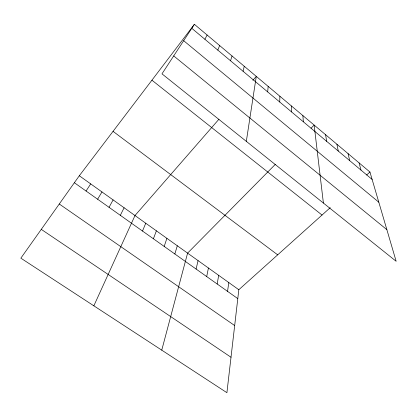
<?xml version="1.0" encoding="UTF-8"?>
<svg xmlns="http://www.w3.org/2000/svg" width="417" height="417" viewBox="0 0 417 417"><rect width="100%" height="100%" fill="white"/><g stroke="black" fill="none" stroke-linecap="round" stroke-linejoin="round"><path stroke-width="0.63" d="M279.734 102.003L279.89 96.249M267.688 91.907L268.167 86.382M330.238 207.676L238.821 289.726L226.911 392.689L20.85 258.165L79.308 175.755L194.395 24.311L369.952 172.033L396.15 261.282L161.978 73.845L194.395 24.311M227.546 291.353L228.803 282.57M246.322 141.358L256.283 76.384L252.884 80.283M217.184 284.003L218.675 275.329M206.702 276.57L208.427 268.011M243.09 71.291L244.242 66.251M196.099 269.054L198.07 260.609M161.749 350.15L187.587 253.119L275.288 164.387M174.838 253.979L177.303 245.769M230.533 60.773L232.034 55.982M164.189 246.421L166.904 238.342M153.409 238.779L156.385 230.825M217.799 50.097L219.66 45.568M142.51 231.049L145.747 223.225M93.851 305.823L134.988 215.537L218.915 119.257M120.325 215.318L124.11 207.765M204.888 39.276L207.113 35.012M109.04 207.317L113.101 199.899M97.614 199.217L101.967 191.945M86.058 191.017L90.703 183.897M311.061 128.196L314.147 125.074L323.394 203.048M366.616 175.025L369.952 172.033M41.273 229.371L231.008 357.249M59.266 204.007L234.677 325.557M74.362 182.724L237.794 298.619M79.308 175.755L238.821 289.726M113.054 131.35L277.686 254.844M151.929 80.194L322.028 215.047M173.712 55.92L386.872 229.668M183.673 40.694L378.813 202.209M191.784 28.299L372.126 179.435M359.084 162.885L360.992 170.1M348.07 153.618L349.701 160.644M336.915 144.23L338.26 151.053M325.604 134.717L326.662 141.332M302.878 115.592L303.341 121.785M291.457 105.986L291.619 111.959"/></g></svg>
